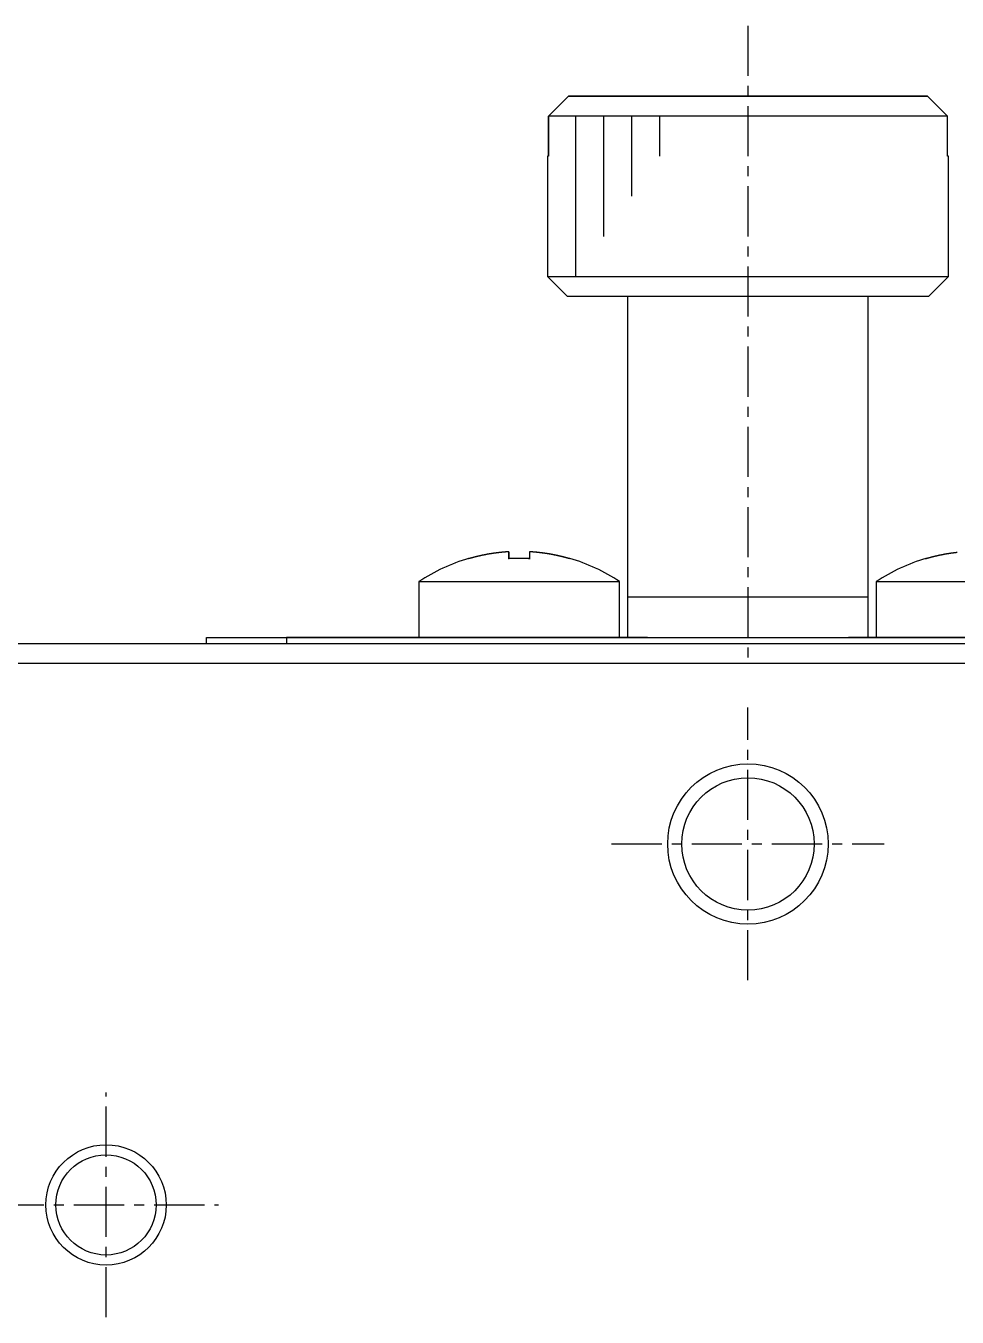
# Model space of a CAD drawing. Extents: x 61 to 317, y 68 to 332.
# Drawn here: x 110.39 to 133.6, y 291.36 to 323.56 of the extents above; entities that cross this region are included whole.
import ezdxf

# ---------------------------------------------------------------- set-up
doc = ezdxf.new("R2010")
doc.units = 0
doc.linetypes.add('CENTER', pattern=[2, 1.25, -0.25, 0.25, -0.25])
doc.layers.get('0').update_dxf_attribs({"linetype": 'CONTINUOUS'})
doc.layers.add('CENTER', color=1, linetype='CENTER')

msp = doc.modelspace()

# ---------------------------------------------------------------- linework, layer by layer
at = {"color": 7, "linetype": 'CONTINUOUS'}
for p, q in [((123.914, 321.813), (123.412, 321.313)), ((123.412, 321.313), (123.915, 321.813)), ((123.914, 321.813), (123.915, 321.813)), ((132.86, 321.813), (123.915, 321.813)), ((123.915, 321.813), (132.86, 321.813)), ((132.86, 321.813), (133.362, 321.313)), ((133.362, 321.313), (123.412, 321.313)), ((123.412, 321.313), (123.412, 320.313)), ((123.412, 320.313), (123.412, 321.313)), ((133.362, 320.313), (133.362, 321.313)), ((123.412, 320.313), (123.387, 320.313)), ((123.412, 320.313), (123.387, 320.313)), ((123.387, 320.313), (123.387, 317.313)), ((123.412, 320.313), (123.412, 320.313)), ((133.387, 320.313), (133.361, 320.313)), ((133.387, 320.313), (133.362, 320.313)), ((133.387, 317.313), (133.387, 320.313)), ((123.387, 317.313), (133.387, 317.313)), ((123.387, 317.313), (123.887, 316.813)), ((132.887, 316.813), (133.387, 317.313)), ((132.887, 316.813), (123.887, 316.813)), ((125.387, 316.813), (125.387, 309.313)), ((131.387, 309.313), (131.387, 316.813)), ((122.425, 310.448), (122.425, 310.276)), ((122.429, 310.448), (122.429, 310.276)), ((122.949, 310.448), (122.949, 310.448)), ((120.187, 309.705), (125.187, 309.705)), ((120.187, 309.705), (120.187, 308.313)), ((125.187, 308.313), (125.187, 309.705)), ((131.587, 309.705), (136.587, 309.705)), ((131.587, 309.705), (131.587, 308.313)), ((131.387, 309.313), (125.387, 309.313)), ((131.387, 309.313), (125.387, 309.313)), ((125.387, 309.313), (125.387, 308.313)), ((131.387, 308.313), (131.387, 309.313)), ((99.387, 308.163), (121.387, 308.163)), ((114.887, 308.313), (116.887, 308.313)), ((114.887, 308.163), (114.887, 308.313)), ((114.887, 308.313), (115.087, 308.313)), ((115.414, 308.313), (116.887, 308.313)), ((116.887, 308.313), (139.887, 308.313)), ((120.187, 308.313), (116.887, 308.313)), ((119.537, 308.313), (117.887, 308.313)), ((119.537, 308.313), (117.887, 308.313)), ((119.537, 308.313), (125.387, 308.313)), ((125.881, 308.313), (119.537, 308.313)), ((121.387, 308.163), (123.987, 308.163)), ((123.987, 308.163), (157.387, 308.163)), ((125.387, 308.313), (125.187, 308.313)), ((137.237, 308.313), (130.892, 308.313)), ((131.387, 308.313), (137.237, 308.313)), ((131.587, 308.313), (131.387, 308.313)), ((157.887, 307.663), (98.887, 307.663))]:
    msp.add_line(p, q, dxfattribs=at)
at = {"color": 3, "linetype": 'CONTINUOUS'}
for p, q in [((124.087, 321.313), (124.087, 317.313)), ((124.787, 321.313), (124.787, 318.313)), ((125.487, 321.313), (125.487, 319.312)), ((126.187, 321.313), (126.187, 320.312))]:
    msp.add_line(p, q, dxfattribs=at)
at = {"color": 9, "linetype": 'CONTINUOUS'}
msp.add_line((116.887, 308.313), (116.887, 308.163), dxfattribs=at)
at = {"color": 7, "linetype": 'CONTINUOUS'}
for points in [[(122.425, 310.448, 0), (122.417, 310.448, 0), (122.409, 310.447, 0), (122.402, 310.447, 0), (122.394, 310.446, 0), (122.386, 310.446, 0), (122.378, 310.445, 0), (122.37, 310.444, 0), (122.362, 310.444, 0), (122.354, 310.443, 0), (122.346, 310.443, 0), (122.338, 310.442, 0), (122.33, 310.441, 0), (122.322, 310.441, 0), (122.315, 310.44, 0), (122.307, 310.44, 0), (122.299, 310.439, 0), (122.291, 310.438, 0), (122.283, 310.437, 0), (122.275, 310.437, 0), (122.267, 310.436, 0), (122.259, 310.435, 0), (122.251, 310.435, 0), (122.243, 310.434, 0), (122.236, 310.433, 0), (122.228, 310.432, 0), (122.22, 310.431, 0), (122.212, 310.431, 0), (122.204, 310.43, 0), (122.196, 310.429, 0), (122.188, 310.428, 0), (122.18, 310.427, 0), (122.172, 310.426, 0), (122.165, 310.425, 0), (122.157, 310.424, 0), (122.149, 310.423, 0), (122.141, 310.422, 0), (122.133, 310.421, 0), (122.125, 310.42, 0), (122.117, 310.419, 0), (122.109, 310.418, 0), (122.102, 310.417, 0), (122.094, 310.416, 0), (122.086, 310.415, 0), (122.078, 310.414, 0), (122.07, 310.413, 0), (122.062, 310.412, 0), (122.054, 310.411, 0), (122.047, 310.41, 0), (122.039, 310.409, 0), (122.031, 310.408, 0), (122.023, 310.406, 0), (122.015, 310.405, 0), (122.007, 310.404, 0), (121.999, 310.403, 0), (121.992, 310.402, 0), (121.984, 310.4, 0), (121.976, 310.399, 0), (121.968, 310.398, 0), (121.96, 310.397, 0), (121.952, 310.395, 0), (121.945, 310.394, 0), (121.937, 310.393, 0), (121.929, 310.391, 0), (121.921, 310.39, 0), (121.913, 310.389, 0), (121.906, 310.387, 0), (121.898, 310.386, 0), (121.89, 310.385, 0), (121.882, 310.383, 0), (121.874, 310.382, 0), (121.866, 310.38, 0), (121.859, 310.379, 0), (121.851, 310.377, 0), (121.843, 310.376, 0), (121.835, 310.374, 0), (121.828, 310.373, 0), (121.82, 310.371, 0), (121.812, 310.37, 0), (121.804, 310.368, 0), (121.796, 310.367, 0), (121.789, 310.365, 0), (121.781, 310.364, 0), (121.773, 310.362, 0), (121.765, 310.36, 0), (121.758, 310.359, 0), (121.75, 310.357, 0), (121.742, 310.355, 0), (121.734, 310.354, 0), (121.727, 310.352, 0), (121.719, 310.35, 0), (121.711, 310.349, 0), (121.703, 310.347, 0), (121.696, 310.345, 0), (121.688, 310.343, 0), (121.68, 310.342, 0), (121.672, 310.34, 0), (121.665, 310.338, 0), (121.657, 310.336, 0), (121.649, 310.334, 0), (121.641, 310.333, 0), (121.634, 310.331, 0), (121.626, 310.329, 0), (121.618, 310.327, 0), (121.611, 310.325, 0), (121.603, 310.323, 0), (121.595, 310.321, 0), (121.588, 310.319, 0), (121.58, 310.317, 0), (121.572, 310.315, 0), (121.564, 310.313, 0), (121.557, 310.311, 0), (121.549, 310.309, 0), (121.541, 310.307, 0), (121.534, 310.305, 0), (121.526, 310.303, 0), (121.518, 310.301, 0), (121.511, 310.299, 0), (121.503, 310.297, 0), (121.495, 310.295, 0), (121.488, 310.293, 0), (121.48, 310.291, 0), (121.473, 310.289, 0), (121.465, 310.287, 0), (121.457, 310.284, 0), (121.45, 310.282, 0), (121.442, 310.28, 0), (121.434, 310.278, 0), (121.427, 310.276, 0)], [(122.425, 310.448, 0), (122.425, 310.448, 0), (122.425, 310.447, 0), (122.425, 310.447, 0), (122.425, 310.446, 0), (122.425, 310.446, 0), (122.425, 310.445, 0), (122.425, 310.444, 0), (122.425, 310.444, 0), (122.425, 310.443, 0), (122.425, 310.443, 0), (122.425, 310.442, 0), (122.425, 310.441, 0), (122.425, 310.441, 0), (122.425, 310.44, 0), (122.425, 310.44, 0), (122.425, 310.439, 0), (122.424, 310.438, 0), (122.424, 310.437, 0), (122.424, 310.437, 0), (122.424, 310.436, 0), (122.424, 310.435, 0), (122.424, 310.435, 0), (122.424, 310.434, 0), (122.424, 310.433, 0), (122.424, 310.432, 0), (122.424, 310.431, 0), (122.424, 310.431, 0), (122.424, 310.43, 0), (122.424, 310.429, 0), (122.424, 310.428, 0), (122.424, 310.427, 0), (122.424, 310.426, 0), (122.424, 310.425, 0), (122.424, 310.424, 0), (122.424, 310.423, 0), (122.423, 310.422, 0), (122.423, 310.421, 0), (122.423, 310.42, 0), (122.423, 310.419, 0), (122.423, 310.418, 0), (122.423, 310.417, 0), (122.423, 310.416, 0), (122.423, 310.415, 0), (122.423, 310.414, 0), (122.423, 310.413, 0), (122.423, 310.412, 0), (122.423, 310.411, 0), (122.423, 310.41, 0), (122.423, 310.409, 0), (122.423, 310.408, 0), (122.423, 310.406, 0), (122.423, 310.405, 0), (122.423, 310.404, 0), (122.423, 310.403, 0), (122.423, 310.402, 0), (122.422, 310.4, 0), (122.422, 310.399, 0), (122.422, 310.398, 0), (122.422, 310.397, 0), (122.422, 310.395, 0), (122.422, 310.394, 0), (122.422, 310.393, 0), (122.422, 310.391, 0), (122.422, 310.39, 0), (122.422, 310.389, 0), (122.422, 310.387, 0), (122.422, 310.386, 0), (122.422, 310.385, 0), (122.422, 310.383, 0), (122.422, 310.382, 0), (122.422, 310.38, 0), (122.422, 310.379, 0), (122.422, 310.377, 0), (122.422, 310.376, 0), (122.422, 310.374, 0), (122.421, 310.373, 0), (122.421, 310.371, 0), (122.421, 310.37, 0), (122.421, 310.368, 0), (122.421, 310.367, 0), (122.421, 310.365, 0), (122.421, 310.364, 0), (122.421, 310.362, 0), (122.421, 310.36, 0), (122.421, 310.359, 0), (122.421, 310.357, 0), (122.421, 310.355, 0), (122.421, 310.354, 0), (122.421, 310.352, 0), (122.421, 310.35, 0), (122.421, 310.349, 0), (122.421, 310.347, 0), (122.421, 310.345, 0), (122.421, 310.343, 0), (122.421, 310.342, 0), (122.42, 310.34, 0), (122.42, 310.338, 0), (122.42, 310.336, 0), (122.42, 310.334, 0), (122.42, 310.333, 0), (122.42, 310.331, 0), (122.42, 310.329, 0), (122.42, 310.327, 0), (122.42, 310.325, 0), (122.42, 310.323, 0), (122.42, 310.321, 0), (122.42, 310.319, 0), (122.42, 310.317, 0), (122.42, 310.315, 0), (122.42, 310.313, 0), (122.42, 310.311, 0), (122.42, 310.309, 0), (122.42, 310.307, 0), (122.42, 310.305, 0), (122.42, 310.303, 0), (122.419, 310.301, 0), (122.419, 310.299, 0), (122.419, 310.297, 0), (122.419, 310.295, 0), (122.419, 310.293, 0), (122.419, 310.291, 0), (122.419, 310.289, 0), (122.419, 310.287, 0), (122.419, 310.284, 0), (122.419, 310.282, 0), (122.419, 310.28, 0), (122.419, 310.278, 0), (122.419, 310.276, 0)], [(122.435, 310.276, 0), (122.435, 310.278, 0), (122.435, 310.28, 0), (122.435, 310.282, 0), (122.435, 310.284, 0), (122.435, 310.287, 0), (122.435, 310.289, 0), (122.435, 310.291, 0), (122.435, 310.293, 0), (122.435, 310.295, 0), (122.435, 310.297, 0), (122.435, 310.299, 0), (122.435, 310.301, 0), (122.434, 310.303, 0), (122.434, 310.305, 0), (122.434, 310.307, 0), (122.434, 310.309, 0), (122.434, 310.311, 0), (122.434, 310.313, 0), (122.434, 310.315, 0), (122.434, 310.317, 0), (122.434, 310.319, 0), (122.434, 310.321, 0), (122.434, 310.323, 0), (122.434, 310.325, 0), (122.434, 310.327, 0), (122.434, 310.329, 0), (122.434, 310.331, 0), (122.434, 310.333, 0), (122.434, 310.334, 0), (122.434, 310.336, 0), (122.434, 310.338, 0), (122.434, 310.34, 0), (122.433, 310.342, 0), (122.433, 310.343, 0), (122.433, 310.345, 0), (122.433, 310.347, 0), (122.433, 310.349, 0), (122.433, 310.35, 0), (122.433, 310.352, 0), (122.433, 310.354, 0), (122.433, 310.355, 0), (122.433, 310.357, 0), (122.433, 310.359, 0), (122.433, 310.36, 0), (122.433, 310.362, 0), (122.433, 310.364, 0), (122.433, 310.365, 0), (122.433, 310.367, 0), (122.433, 310.368, 0), (122.433, 310.37, 0), (122.433, 310.371, 0), (122.433, 310.373, 0), (122.432, 310.374, 0), (122.432, 310.376, 0), (122.432, 310.377, 0), (122.432, 310.379, 0), (122.432, 310.38, 0), (122.432, 310.382, 0), (122.432, 310.383, 0), (122.432, 310.385, 0), (122.432, 310.386, 0), (122.432, 310.387, 0), (122.432, 310.389, 0), (122.432, 310.39, 0), (122.432, 310.391, 0), (122.432, 310.393, 0), (122.432, 310.394, 0), (122.432, 310.395, 0), (122.432, 310.397, 0), (122.432, 310.398, 0), (122.432, 310.399, 0), (122.432, 310.4, 0), (122.431, 310.402, 0), (122.431, 310.403, 0), (122.431, 310.404, 0), (122.431, 310.405, 0), (122.431, 310.406, 0), (122.431, 310.408, 0), (122.431, 310.409, 0), (122.431, 310.41, 0), (122.431, 310.411, 0), (122.431, 310.412, 0), (122.431, 310.413, 0), (122.431, 310.414, 0), (122.431, 310.415, 0), (122.431, 310.416, 0), (122.431, 310.417, 0), (122.431, 310.418, 0), (122.431, 310.419, 0), (122.431, 310.42, 0), (122.431, 310.421, 0), (122.431, 310.422, 0), (122.43, 310.423, 0), (122.43, 310.424, 0), (122.43, 310.425, 0), (122.43, 310.426, 0), (122.43, 310.427, 0), (122.43, 310.428, 0), (122.43, 310.429, 0), (122.43, 310.43, 0), (122.43, 310.431, 0), (122.43, 310.431, 0), (122.43, 310.432, 0), (122.43, 310.433, 0), (122.43, 310.434, 0), (122.43, 310.435, 0), (122.43, 310.435, 0), (122.43, 310.436, 0), (122.43, 310.437, 0), (122.43, 310.437, 0), (122.43, 310.438, 0), (122.429, 310.439, 0), (122.429, 310.44, 0), (122.429, 310.44, 0), (122.429, 310.441, 0), (122.429, 310.441, 0), (122.429, 310.442, 0), (122.429, 310.443, 0), (122.429, 310.443, 0), (122.429, 310.444, 0), (122.429, 310.444, 0), (122.429, 310.445, 0), (122.429, 310.446, 0), (122.429, 310.446, 0), (122.429, 310.447, 0), (122.429, 310.447, 0), (122.429, 310.448, 0), (122.429, 310.448, 0)], [(122.945, 310.448, 0), (122.945, 310.448, 0), (122.945, 310.447, 0), (122.945, 310.447, 0), (122.945, 310.446, 0), (122.945, 310.446, 0), (122.945, 310.445, 0), (122.945, 310.444, 0), (122.945, 310.444, 0), (122.945, 310.443, 0), (122.945, 310.443, 0), (122.945, 310.442, 0), (122.945, 310.441, 0), (122.945, 310.441, 0), (122.945, 310.44, 0), (122.945, 310.44, 0), (122.944, 310.439, 0), (122.944, 310.438, 0), (122.944, 310.437, 0), (122.944, 310.437, 0), (122.944, 310.436, 0), (122.944, 310.435, 0), (122.944, 310.435, 0), (122.944, 310.434, 0), (122.944, 310.433, 0), (122.944, 310.432, 0), (122.944, 310.431, 0), (122.944, 310.431, 0), (122.944, 310.43, 0), (122.944, 310.429, 0), (122.944, 310.428, 0), (122.944, 310.427, 0), (122.944, 310.426, 0), (122.944, 310.425, 0), (122.944, 310.424, 0), (122.944, 310.423, 0), (122.943, 310.422, 0), (122.943, 310.421, 0), (122.943, 310.42, 0), (122.943, 310.419, 0), (122.943, 310.418, 0), (122.943, 310.417, 0), (122.943, 310.416, 0), (122.943, 310.415, 0), (122.943, 310.414, 0), (122.943, 310.413, 0), (122.943, 310.412, 0), (122.943, 310.411, 0), (122.943, 310.41, 0), (122.943, 310.409, 0), (122.943, 310.408, 0), (122.943, 310.406, 0), (122.943, 310.405, 0), (122.943, 310.404, 0), (122.943, 310.403, 0), (122.943, 310.402, 0), (122.942, 310.4, 0), (122.942, 310.399, 0), (122.942, 310.398, 0), (122.942, 310.397, 0), (122.942, 310.395, 0), (122.942, 310.394, 0), (122.942, 310.393, 0), (122.942, 310.391, 0), (122.942, 310.39, 0), (122.942, 310.389, 0), (122.942, 310.387, 0), (122.942, 310.386, 0), (122.942, 310.385, 0), (122.942, 310.383, 0), (122.942, 310.382, 0), (122.942, 310.38, 0), (122.942, 310.379, 0), (122.942, 310.377, 0), (122.942, 310.376, 0), (122.942, 310.374, 0), (122.941, 310.373, 0), (122.941, 310.371, 0), (122.941, 310.37, 0), (122.941, 310.368, 0), (122.941, 310.367, 0), (122.941, 310.365, 0), (122.941, 310.364, 0), (122.941, 310.362, 0), (122.941, 310.36, 0), (122.941, 310.359, 0), (122.941, 310.357, 0), (122.941, 310.355, 0), (122.941, 310.354, 0), (122.941, 310.352, 0), (122.941, 310.35, 0), (122.941, 310.349, 0), (122.941, 310.347, 0), (122.941, 310.345, 0), (122.941, 310.343, 0), (122.941, 310.342, 0), (122.94, 310.34, 0), (122.94, 310.338, 0), (122.94, 310.336, 0), (122.94, 310.334, 0), (122.94, 310.333, 0), (122.94, 310.331, 0), (122.94, 310.329, 0), (122.94, 310.327, 0), (122.94, 310.325, 0), (122.94, 310.323, 0), (122.94, 310.321, 0), (122.94, 310.319, 0), (122.94, 310.317, 0), (122.94, 310.315, 0), (122.94, 310.313, 0), (122.94, 310.311, 0), (122.94, 310.309, 0), (122.94, 310.307, 0), (122.94, 310.305, 0), (122.94, 310.303, 0), (122.939, 310.301, 0), (122.939, 310.299, 0), (122.939, 310.297, 0), (122.939, 310.295, 0), (122.939, 310.293, 0), (122.939, 310.291, 0), (122.939, 310.289, 0), (122.939, 310.287, 0), (122.939, 310.284, 0), (122.939, 310.282, 0), (122.939, 310.28, 0), (122.939, 310.278, 0), (122.939, 310.276, 0)], [(123.944, 310.276, 0), (123.936, 310.278, 0), (123.929, 310.28, 0), (123.921, 310.282, 0), (123.913, 310.284, 0), (123.906, 310.287, 0), (123.898, 310.289, 0), (123.89, 310.291, 0), (123.883, 310.293, 0), (123.875, 310.295, 0), (123.868, 310.297, 0), (123.86, 310.299, 0), (123.852, 310.301, 0), (123.845, 310.303, 0), (123.837, 310.305, 0), (123.829, 310.307, 0), (123.822, 310.309, 0), (123.814, 310.311, 0), (123.806, 310.313, 0), (123.799, 310.315, 0), (123.791, 310.317, 0), (123.783, 310.319, 0), (123.775, 310.321, 0), (123.768, 310.323, 0), (123.76, 310.325, 0), (123.752, 310.327, 0), (123.745, 310.329, 0), (123.737, 310.331, 0), (123.729, 310.333, 0), (123.721, 310.334, 0), (123.714, 310.336, 0), (123.706, 310.338, 0), (123.698, 310.34, 0), (123.691, 310.342, 0), (123.683, 310.343, 0), (123.675, 310.345, 0), (123.667, 310.347, 0), (123.66, 310.349, 0), (123.652, 310.35, 0), (123.644, 310.352, 0), (123.636, 310.354, 0), (123.629, 310.355, 0), (123.621, 310.357, 0), (123.613, 310.359, 0), (123.605, 310.36, 0), (123.598, 310.362, 0), (123.59, 310.364, 0), (123.582, 310.365, 0), (123.574, 310.367, 0), (123.566, 310.368, 0), (123.559, 310.37, 0), (123.551, 310.371, 0), (123.543, 310.373, 0), (123.535, 310.374, 0), (123.528, 310.376, 0), (123.52, 310.377, 0), (123.512, 310.379, 0), (123.504, 310.38, 0), (123.496, 310.382, 0), (123.489, 310.383, 0), (123.481, 310.385, 0), (123.473, 310.386, 0), (123.465, 310.387, 0), (123.457, 310.389, 0), (123.449, 310.39, 0), (123.442, 310.391, 0), (123.434, 310.393, 0), (123.426, 310.394, 0), (123.418, 310.395, 0), (123.41, 310.397, 0), (123.403, 310.398, 0), (123.395, 310.399, 0), (123.387, 310.4, 0), (123.379, 310.402, 0), (123.371, 310.403, 0), (123.363, 310.404, 0), (123.355, 310.405, 0), (123.348, 310.406, 0), (123.34, 310.408, 0), (123.332, 310.409, 0), (123.324, 310.41, 0), (123.316, 310.411, 0), (123.308, 310.412, 0), (123.301, 310.413, 0), (123.293, 310.414, 0), (123.285, 310.415, 0), (123.277, 310.416, 0), (123.269, 310.417, 0), (123.261, 310.418, 0), (123.253, 310.419, 0), (123.245, 310.42, 0), (123.238, 310.421, 0), (123.23, 310.422, 0), (123.222, 310.423, 0), (123.214, 310.424, 0), (123.206, 310.425, 0), (123.198, 310.426, 0), (123.19, 310.427, 0), (123.182, 310.428, 0), (123.175, 310.429, 0), (123.167, 310.43, 0), (123.159, 310.431, 0), (123.151, 310.431, 0), (123.143, 310.432, 0), (123.135, 310.433, 0), (123.127, 310.434, 0), (123.119, 310.435, 0), (123.111, 310.435, 0), (123.104, 310.436, 0), (123.096, 310.437, 0), (123.088, 310.437, 0), (123.08, 310.438, 0), (123.072, 310.439, 0), (123.064, 310.44, 0), (123.056, 310.44, 0), (123.048, 310.441, 0), (123.04, 310.441, 0), (123.032, 310.442, 0), (123.024, 310.443, 0), (123.017, 310.443, 0), (123.009, 310.444, 0), (123.001, 310.444, 0), (122.993, 310.445, 0), (122.985, 310.446, 0), (122.977, 310.446, 0), (122.969, 310.447, 0), (122.961, 310.447, 0), (122.953, 310.448, 0), (122.945, 310.448, 0)], [(123.947, 310.276, 0), (123.94, 310.278, 0), (123.932, 310.28, 0), (123.924, 310.282, 0), (123.917, 310.284, 0), (123.909, 310.287, 0), (123.901, 310.289, 0), (123.894, 310.291, 0), (123.886, 310.293, 0), (123.879, 310.295, 0), (123.871, 310.297, 0), (123.863, 310.299, 0), (123.856, 310.301, 0), (123.848, 310.303, 0), (123.84, 310.305, 0), (123.833, 310.307, 0), (123.825, 310.309, 0), (123.817, 310.311, 0), (123.81, 310.313, 0), (123.802, 310.315, 0), (123.794, 310.317, 0), (123.786, 310.319, 0), (123.779, 310.321, 0), (123.771, 310.323, 0), (123.763, 310.325, 0), (123.756, 310.327, 0), (123.748, 310.329, 0), (123.74, 310.331, 0), (123.733, 310.333, 0), (123.725, 310.334, 0), (123.717, 310.336, 0), (123.709, 310.338, 0), (123.702, 310.34, 0), (123.694, 310.342, 0), (123.686, 310.343, 0), (123.678, 310.345, 0), (123.671, 310.347, 0), (123.663, 310.349, 0), (123.655, 310.35, 0), (123.647, 310.352, 0), (123.64, 310.354, 0), (123.632, 310.355, 0), (123.624, 310.357, 0), (123.616, 310.359, 0), (123.609, 310.36, 0), (123.601, 310.362, 0), (123.593, 310.364, 0), (123.585, 310.365, 0), (123.578, 310.367, 0), (123.57, 310.368, 0), (123.562, 310.37, 0), (123.554, 310.371, 0), (123.546, 310.373, 0), (123.539, 310.374, 0), (123.531, 310.376, 0), (123.523, 310.377, 0), (123.515, 310.379, 0), (123.507, 310.38, 0), (123.5, 310.382, 0), (123.492, 310.383, 0), (123.484, 310.385, 0), (123.476, 310.386, 0), (123.468, 310.387, 0), (123.461, 310.389, 0), (123.453, 310.39, 0), (123.445, 310.391, 0), (123.437, 310.393, 0), (123.429, 310.394, 0), (123.422, 310.395, 0), (123.414, 310.397, 0), (123.406, 310.398, 0), (123.398, 310.399, 0), (123.39, 310.4, 0), (123.382, 310.402, 0), (123.375, 310.403, 0), (123.367, 310.404, 0), (123.359, 310.405, 0), (123.351, 310.406, 0), (123.343, 310.408, 0), (123.335, 310.409, 0), (123.327, 310.41, 0), (123.32, 310.411, 0), (123.312, 310.412, 0), (123.304, 310.413, 0), (123.296, 310.414, 0), (123.288, 310.415, 0), (123.28, 310.416, 0), (123.272, 310.417, 0), (123.265, 310.418, 0), (123.257, 310.419, 0), (123.249, 310.42, 0), (123.241, 310.421, 0), (123.233, 310.422, 0), (123.225, 310.423, 0), (123.217, 310.424, 0), (123.209, 310.425, 0), (123.202, 310.426, 0), (123.194, 310.427, 0), (123.186, 310.428, 0), (123.178, 310.429, 0), (123.17, 310.43, 0), (123.162, 310.431, 0), (123.154, 310.431, 0), (123.146, 310.432, 0), (123.138, 310.433, 0), (123.131, 310.434, 0), (123.123, 310.435, 0), (123.115, 310.435, 0), (123.107, 310.436, 0), (123.099, 310.437, 0), (123.091, 310.437, 0), (123.083, 310.438, 0), (123.075, 310.439, 0), (123.067, 310.44, 0), (123.059, 310.44, 0), (123.052, 310.441, 0), (123.044, 310.441, 0), (123.036, 310.442, 0), (123.028, 310.443, 0), (123.02, 310.443, 0), (123.012, 310.444, 0), (123.004, 310.444, 0), (122.996, 310.445, 0), (122.988, 310.446, 0), (122.98, 310.446, 0), (122.972, 310.447, 0), (122.965, 310.447, 0), (122.957, 310.448, 0), (122.949, 310.448, 0)], [(133.604, 310.43, 0), (133.596, 310.429, 0), (133.588, 310.428, 0), (133.58, 310.427, 0), (133.572, 310.426, 0), (133.565, 310.425, 0), (133.557, 310.424, 0), (133.549, 310.423, 0), (133.541, 310.422, 0), (133.533, 310.421, 0), (133.525, 310.42, 0), (133.517, 310.419, 0), (133.509, 310.418, 0), (133.502, 310.417, 0), (133.494, 310.416, 0), (133.486, 310.415, 0), (133.478, 310.414, 0), (133.47, 310.413, 0), (133.462, 310.412, 0), (133.454, 310.411, 0), (133.447, 310.41, 0), (133.439, 310.409, 0), (133.431, 310.408, 0), (133.423, 310.406, 0), (133.415, 310.405, 0), (133.407, 310.404, 0), (133.399, 310.403, 0), (133.392, 310.402, 0), (133.384, 310.4, 0), (133.376, 310.399, 0), (133.368, 310.398, 0), (133.36, 310.397, 0), (133.352, 310.395, 0), (133.345, 310.394, 0), (133.337, 310.393, 0), (133.329, 310.391, 0), (133.321, 310.39, 0), (133.313, 310.389, 0), (133.306, 310.387, 0), (133.298, 310.386, 0), (133.29, 310.385, 0), (133.282, 310.383, 0), (133.274, 310.382, 0), (133.266, 310.38, 0), (133.259, 310.379, 0), (133.251, 310.377, 0), (133.243, 310.376, 0), (133.235, 310.374, 0), (133.228, 310.373, 0), (133.22, 310.371, 0), (133.212, 310.37, 0), (133.204, 310.368, 0), (133.196, 310.367, 0), (133.189, 310.365, 0), (133.181, 310.364, 0), (133.173, 310.362, 0), (133.165, 310.36, 0), (133.158, 310.359, 0), (133.15, 310.357, 0), (133.142, 310.355, 0), (133.134, 310.354, 0), (133.127, 310.352, 0), (133.119, 310.35, 0), (133.111, 310.349, 0), (133.103, 310.347, 0), (133.096, 310.345, 0), (133.088, 310.343, 0), (133.08, 310.342, 0), (133.072, 310.34, 0), (133.065, 310.338, 0), (133.057, 310.336, 0), (133.049, 310.334, 0), (133.041, 310.333, 0), (133.034, 310.331, 0), (133.026, 310.329, 0), (133.018, 310.327, 0), (133.011, 310.325, 0), (133.003, 310.323, 0), (132.995, 310.321, 0), (132.988, 310.319, 0), (132.98, 310.317, 0), (132.972, 310.315, 0), (132.964, 310.313, 0), (132.957, 310.311, 0), (132.949, 310.309, 0), (132.941, 310.307, 0), (132.934, 310.305, 0), (132.926, 310.303, 0), (132.918, 310.301, 0), (132.911, 310.299, 0), (132.903, 310.297, 0), (132.895, 310.295, 0), (132.888, 310.293, 0), (132.88, 310.291, 0), (132.873, 310.289, 0), (132.865, 310.287, 0), (132.857, 310.284, 0), (132.85, 310.282, 0), (132.842, 310.28, 0), (132.834, 310.278, 0), (132.827, 310.276, 0)], [(121.425, 310.282, 0), (121.425, 310.282, 0), (121.425, 310.282, 0), (121.425, 310.282, 0), (121.425, 310.282, 0), (121.425, 310.282, 0), (121.425, 310.282, 0), (121.425, 310.282, 0), (121.425, 310.282, 0), (121.425, 310.282, 0), (121.425, 310.282, 0), (121.425, 310.282, 0), (121.425, 310.282, 0), (121.425, 310.282, 0), (121.425, 310.282, 0), (121.425, 310.282, 0), (121.425, 310.282, 0), (121.425, 310.282, 0), (121.425, 310.282, 0), (121.425, 310.282, 0), (121.425, 310.282, 0), (121.425, 310.282, 0), (121.425, 310.282, 0), (121.425, 310.282, 0), (121.425, 310.282, 0), (121.425, 310.282, 0), (121.425, 310.282, 0), (121.425, 310.282, 0), (121.425, 310.282, 0), (121.425, 310.282, 0), (121.425, 310.282, 0), (121.425, 310.282, 0), (121.425, 310.282, 0), (121.425, 310.282, 0), (121.425, 310.282, 0), (121.425, 310.282, 0), (121.425, 310.282, 0), (121.425, 310.282, 0), (121.425, 310.282, 0), (121.425, 310.282, 0), (121.425, 310.282, 0), (121.425, 310.282, 0), (121.425, 310.282, 0), (121.425, 310.282, 0), (121.425, 310.282, 0), (121.425, 310.282, 0), (121.425, 310.282, 0), (121.425, 310.281, 0), (121.425, 310.281, 0), (121.425, 310.281, 0), (121.425, 310.281, 0), (121.425, 310.281, 0), (121.425, 310.281, 0), (121.425, 310.281, 0), (121.425, 310.281, 0), (121.425, 310.281, 0), (121.425, 310.281, 0), (121.425, 310.281, 0), (121.425, 310.281, 0), (121.425, 310.281, 0), (121.425, 310.281, 0), (121.425, 310.281, 0), (121.425, 310.281, 0), (121.425, 310.281, 0), (121.425, 310.281, 0), (121.425, 310.281, 0), (121.425, 310.281, 0), (121.425, 310.281, 0), (121.425, 310.28, 0), (121.425, 310.28, 0), (121.425, 310.28, 0), (121.425, 310.28, 0), (121.425, 310.28, 0), (121.425, 310.28, 0), (121.425, 310.28, 0), (121.425, 310.28, 0), (121.425, 310.28, 0), (121.425, 310.28, 0), (121.425, 310.28, 0), (121.425, 310.28, 0), (121.425, 310.28, 0), (121.425, 310.28, 0), (121.425, 310.28, 0), (121.425, 310.28, 0), (121.425, 310.279, 0), (121.425, 310.279, 0), (121.426, 310.279, 0), (121.426, 310.279, 0), (121.426, 310.279, 0), (121.426, 310.279, 0), (121.426, 310.279, 0), (121.426, 310.279, 0), (121.426, 310.279, 0), (121.426, 310.279, 0), (121.426, 310.279, 0), (121.426, 310.279, 0), (121.426, 310.279, 0), (121.426, 310.278, 0), (121.426, 310.278, 0), (121.426, 310.278, 0), (121.426, 310.278, 0), (121.426, 310.278, 0), (121.426, 310.278, 0), (121.426, 310.278, 0), (121.426, 310.278, 0), (121.426, 310.278, 0), (121.426, 310.278, 0), (121.426, 310.278, 0), (121.426, 310.278, 0), (121.426, 310.277, 0), (121.426, 310.277, 0), (121.426, 310.277, 0), (121.426, 310.277, 0), (121.426, 310.277, 0), (121.426, 310.277, 0), (121.426, 310.277, 0), (121.426, 310.277, 0), (121.426, 310.277, 0), (121.426, 310.277, 0), (121.426, 310.277, 0), (121.426, 310.276, 0), (121.427, 310.276, 0), (121.427, 310.276, 0), (121.427, 310.276, 0), (121.427, 310.276, 0), (121.427, 310.276, 0), (121.427, 310.276, 0), (121.427, 310.276, 0), (121.427, 310.276, 0)], [(121.43, 310.276, 0), (121.43, 310.276, 0), (121.43, 310.276, 0), (121.43, 310.276, 0), (121.43, 310.276, 0), (121.43, 310.276, 0), (121.43, 310.276, 0), (121.43, 310.276, 0), (121.43, 310.276, 0), (121.43, 310.277, 0), (121.429, 310.277, 0), (121.429, 310.277, 0), (121.429, 310.277, 0), (121.429, 310.277, 0), (121.429, 310.277, 0), (121.429, 310.277, 0), (121.429, 310.277, 0), (121.429, 310.277, 0), (121.429, 310.277, 0), (121.429, 310.278, 0), (121.429, 310.278, 0), (121.429, 310.278, 0), (121.429, 310.278, 0), (121.429, 310.278, 0), (121.429, 310.278, 0), (121.429, 310.278, 0), (121.429, 310.278, 0), (121.428, 310.278, 0), (121.428, 310.278, 0), (121.428, 310.278, 0), (121.428, 310.279, 0), (121.428, 310.279, 0), (121.428, 310.279, 0), (121.428, 310.279, 0), (121.428, 310.279, 0), (121.428, 310.279, 0), (121.428, 310.279, 0), (121.428, 310.279, 0), (121.428, 310.279, 0), (121.428, 310.279, 0), (121.428, 310.279, 0), (121.428, 310.279, 0), (121.428, 310.279, 0), (121.428, 310.28, 0), (121.428, 310.28, 0), (121.428, 310.28, 0), (121.427, 310.28, 0), (121.427, 310.28, 0), (121.427, 310.28, 0), (121.427, 310.28, 0), (121.427, 310.28, 0), (121.427, 310.28, 0), (121.427, 310.28, 0), (121.427, 310.28, 0), (121.427, 310.28, 0), (121.427, 310.28, 0), (121.427, 310.28, 0), (121.427, 310.28, 0), (121.427, 310.281, 0), (121.427, 310.281, 0), (121.427, 310.281, 0), (121.427, 310.281, 0), (121.427, 310.281, 0), (121.427, 310.281, 0), (121.427, 310.281, 0), (121.427, 310.281, 0), (121.427, 310.281, 0), (121.427, 310.281, 0), (121.427, 310.281, 0), (121.426, 310.281, 0), (121.426, 310.281, 0), (121.426, 310.281, 0), (121.426, 310.281, 0), (121.426, 310.281, 0), (121.426, 310.281, 0), (121.426, 310.281, 0), (121.426, 310.281, 0), (121.426, 310.281, 0), (121.426, 310.282, 0), (121.426, 310.282, 0), (121.426, 310.282, 0), (121.426, 310.282, 0), (121.426, 310.282, 0), (121.426, 310.282, 0), (121.426, 310.282, 0), (121.426, 310.282, 0), (121.426, 310.282, 0), (121.426, 310.282, 0), (121.426, 310.282, 0), (121.426, 310.282, 0), (121.426, 310.282, 0), (121.426, 310.282, 0), (121.426, 310.282, 0), (121.426, 310.282, 0), (121.426, 310.282, 0), (121.426, 310.282, 0), (121.426, 310.282, 0), (121.426, 310.282, 0), (121.426, 310.282, 0), (121.426, 310.282, 0), (121.426, 310.282, 0), (121.426, 310.282, 0), (121.425, 310.282, 0), (121.425, 310.282, 0), (121.425, 310.282, 0), (121.425, 310.282, 0), (121.425, 310.282, 0), (121.425, 310.282, 0), (121.425, 310.282, 0), (121.425, 310.282, 0), (121.425, 310.282, 0), (121.425, 310.282, 0), (121.425, 310.282, 0), (121.425, 310.282, 0), (121.425, 310.282, 0), (121.425, 310.282, 0), (121.425, 310.282, 0), (121.425, 310.282, 0), (121.425, 310.282, 0), (121.425, 310.282, 0), (121.425, 310.282, 0), (121.425, 310.282, 0), (121.425, 310.282, 0), (121.425, 310.282, 0), (121.425, 310.282, 0), (121.425, 310.282, 0), (121.425, 310.282, 0), (121.425, 310.282, 0), (121.425, 310.282, 0)], [(122.939, 310.276, 0), (122.935, 310.276, 0), (122.931, 310.276, 0), (122.927, 310.276, 0), (122.923, 310.276, 0), (122.919, 310.277, 0), (122.915, 310.277, 0), (122.91, 310.277, 0), (122.906, 310.277, 0), (122.902, 310.277, 0), (122.898, 310.278, 0), (122.894, 310.278, 0), (122.89, 310.278, 0), (122.886, 310.278, 0), (122.882, 310.278, 0), (122.878, 310.278, 0), (122.874, 310.279, 0), (122.87, 310.279, 0), (122.866, 310.279, 0), (122.862, 310.279, 0), (122.858, 310.279, 0), (122.854, 310.279, 0), (122.85, 310.28, 0), (122.845, 310.28, 0), (122.841, 310.28, 0), (122.837, 310.28, 0), (122.833, 310.28, 0), (122.829, 310.28, 0), (122.825, 310.28, 0), (122.821, 310.28, 0), (122.817, 310.281, 0), (122.813, 310.281, 0), (122.809, 310.281, 0), (122.805, 310.281, 0), (122.801, 310.281, 0), (122.797, 310.281, 0), (122.793, 310.281, 0), (122.789, 310.281, 0), (122.785, 310.281, 0), (122.78, 310.281, 0), (122.776, 310.282, 0), (122.772, 310.282, 0), (122.768, 310.282, 0), (122.764, 310.282, 0), (122.76, 310.282, 0), (122.756, 310.282, 0), (122.752, 310.282, 0), (122.748, 310.282, 0), (122.744, 310.282, 0), (122.74, 310.282, 0), (122.736, 310.282, 0), (122.732, 310.282, 0), (122.728, 310.282, 0), (122.724, 310.282, 0), (122.72, 310.282, 0), (122.715, 310.282, 0), (122.711, 310.282, 0), (122.707, 310.282, 0), (122.703, 310.282, 0), (122.699, 310.282, 0), (122.695, 310.282, 0), (122.691, 310.282, 0), (122.687, 310.282, 0), (122.683, 310.282, 0), (122.679, 310.282, 0), (122.675, 310.282, 0), (122.671, 310.282, 0), (122.667, 310.282, 0), (122.663, 310.282, 0), (122.659, 310.282, 0), (122.654, 310.282, 0), (122.65, 310.282, 0), (122.646, 310.282, 0), (122.642, 310.282, 0), (122.638, 310.282, 0), (122.634, 310.282, 0), (122.63, 310.282, 0), (122.626, 310.282, 0), (122.622, 310.282, 0), (122.618, 310.282, 0), (122.614, 310.282, 0), (122.61, 310.282, 0), (122.606, 310.282, 0), (122.602, 310.282, 0), (122.598, 310.282, 0), (122.594, 310.282, 0), (122.589, 310.282, 0), (122.585, 310.282, 0), (122.581, 310.282, 0), (122.577, 310.281, 0), (122.573, 310.281, 0), (122.569, 310.281, 0), (122.565, 310.281, 0), (122.561, 310.281, 0), (122.557, 310.281, 0), (122.553, 310.281, 0), (122.549, 310.281, 0), (122.545, 310.281, 0), (122.541, 310.281, 0), (122.537, 310.28, 0), (122.533, 310.28, 0), (122.529, 310.28, 0), (122.524, 310.28, 0), (122.52, 310.28, 0), (122.516, 310.28, 0), (122.512, 310.28, 0), (122.508, 310.28, 0), (122.504, 310.279, 0), (122.5, 310.279, 0), (122.496, 310.279, 0), (122.492, 310.279, 0), (122.488, 310.279, 0), (122.484, 310.279, 0), (122.48, 310.278, 0), (122.476, 310.278, 0), (122.472, 310.278, 0), (122.468, 310.278, 0), (122.464, 310.278, 0), (122.459, 310.278, 0), (122.455, 310.277, 0), (122.451, 310.277, 0), (122.447, 310.277, 0), (122.443, 310.277, 0), (122.439, 310.277, 0), (122.435, 310.276, 0), (122.431, 310.276, 0), (122.427, 310.276, 0), (122.423, 310.276, 0), (122.419, 310.276, 0)], [(122.955, 310.276, 0), (122.953, 310.276, 0), (122.951, 310.276, 0), (122.949, 310.276, 0), (122.947, 310.276, 0), (122.945, 310.276, 0), (122.943, 310.276, 0), (122.94, 310.276, 0), (122.938, 310.276, 0), (122.936, 310.277, 0), (122.934, 310.277, 0), (122.932, 310.277, 0), (122.93, 310.277, 0), (122.928, 310.277, 0), (122.926, 310.277, 0), (122.924, 310.277, 0), (122.922, 310.277, 0), (122.92, 310.277, 0), (122.917, 310.277, 0), (122.915, 310.278, 0), (122.913, 310.278, 0), (122.911, 310.278, 0), (122.909, 310.278, 0), (122.907, 310.278, 0), (122.905, 310.278, 0), (122.903, 310.278, 0), (122.901, 310.278, 0), (122.899, 310.278, 0), (122.896, 310.278, 0), (122.894, 310.278, 0), (122.892, 310.279, 0), (122.89, 310.279, 0), (122.888, 310.279, 0), (122.886, 310.279, 0), (122.884, 310.279, 0), (122.882, 310.279, 0), (122.88, 310.279, 0), (122.878, 310.279, 0), (122.876, 310.279, 0), (122.873, 310.279, 0), (122.871, 310.279, 0), (122.869, 310.279, 0), (122.867, 310.279, 0), (122.865, 310.28, 0), (122.863, 310.28, 0), (122.861, 310.28, 0), (122.859, 310.28, 0), (122.857, 310.28, 0), (122.855, 310.28, 0), (122.853, 310.28, 0), (122.85, 310.28, 0), (122.848, 310.28, 0), (122.846, 310.28, 0), (122.844, 310.28, 0), (122.842, 310.28, 0), (122.84, 310.28, 0), (122.838, 310.28, 0), (122.836, 310.28, 0), (122.834, 310.281, 0), (122.832, 310.281, 0), (122.829, 310.281, 0), (122.827, 310.281, 0), (122.825, 310.281, 0), (122.823, 310.281, 0), (122.821, 310.281, 0), (122.819, 310.281, 0), (122.817, 310.281, 0), (122.815, 310.281, 0), (122.813, 310.281, 0), (122.811, 310.281, 0), (122.809, 310.281, 0), (122.806, 310.281, 0), (122.804, 310.281, 0), (122.802, 310.281, 0), (122.8, 310.281, 0), (122.798, 310.281, 0), (122.796, 310.281, 0), (122.794, 310.281, 0), (122.792, 310.282, 0), (122.79, 310.282, 0), (122.788, 310.282, 0), (122.785, 310.282, 0), (122.783, 310.282, 0), (122.781, 310.282, 0), (122.779, 310.282, 0), (122.777, 310.282, 0), (122.775, 310.282, 0), (122.773, 310.282, 0), (122.771, 310.282, 0), (122.769, 310.282, 0), (122.767, 310.282, 0), (122.765, 310.282, 0), (122.762, 310.282, 0), (122.76, 310.282, 0), (122.758, 310.282, 0), (122.756, 310.282, 0), (122.754, 310.282, 0), (122.752, 310.282, 0), (122.75, 310.282, 0), (122.748, 310.282, 0), (122.746, 310.282, 0), (122.744, 310.282, 0), (122.741, 310.282, 0), (122.739, 310.282, 0), (122.737, 310.282, 0), (122.735, 310.282, 0), (122.733, 310.282, 0), (122.731, 310.282, 0), (122.729, 310.282, 0), (122.727, 310.282, 0), (122.725, 310.282, 0), (122.723, 310.282, 0), (122.721, 310.282, 0), (122.718, 310.282, 0), (122.716, 310.282, 0), (122.714, 310.282, 0), (122.712, 310.282, 0), (122.71, 310.282, 0), (122.708, 310.282, 0), (122.706, 310.282, 0), (122.704, 310.282, 0), (122.702, 310.282, 0), (122.7, 310.282, 0), (122.697, 310.282, 0), (122.695, 310.282, 0), (122.693, 310.282, 0), (122.691, 310.282, 0), (122.689, 310.282, 0), (122.687, 310.282, 0)], [(123.949, 310.282, 0), (123.949, 310.282, 0), (123.949, 310.282, 0), (123.949, 310.282, 0), (123.949, 310.282, 0), (123.949, 310.282, 0), (123.949, 310.282, 0), (123.949, 310.282, 0), (123.949, 310.282, 0), (123.949, 310.282, 0), (123.949, 310.282, 0), (123.949, 310.282, 0), (123.949, 310.282, 0), (123.949, 310.282, 0), (123.949, 310.282, 0), (123.949, 310.282, 0), (123.949, 310.282, 0), (123.949, 310.282, 0), (123.949, 310.282, 0), (123.949, 310.282, 0), (123.949, 310.282, 0), (123.949, 310.282, 0), (123.949, 310.282, 0), (123.949, 310.282, 0), (123.949, 310.282, 0), (123.949, 310.282, 0), (123.948, 310.282, 0), (123.948, 310.282, 0), (123.948, 310.282, 0), (123.948, 310.282, 0), (123.948, 310.282, 0), (123.948, 310.282, 0), (123.948, 310.282, 0), (123.948, 310.282, 0), (123.948, 310.282, 0), (123.948, 310.282, 0), (123.948, 310.282, 0), (123.948, 310.282, 0), (123.948, 310.282, 0), (123.948, 310.282, 0), (123.948, 310.282, 0), (123.948, 310.282, 0), (123.948, 310.282, 0), (123.948, 310.282, 0), (123.948, 310.282, 0), (123.948, 310.282, 0), (123.948, 310.282, 0), (123.948, 310.282, 0), (123.948, 310.282, 0), (123.948, 310.282, 0), (123.948, 310.282, 0), (123.948, 310.281, 0), (123.948, 310.281, 0), (123.948, 310.281, 0), (123.948, 310.281, 0), (123.948, 310.281, 0), (123.948, 310.281, 0), (123.948, 310.281, 0), (123.948, 310.281, 0), (123.947, 310.281, 0), (123.947, 310.281, 0), (123.947, 310.281, 0), (123.947, 310.281, 0), (123.947, 310.281, 0), (123.947, 310.281, 0), (123.947, 310.281, 0), (123.947, 310.281, 0), (123.947, 310.281, 0), (123.947, 310.281, 0), (123.947, 310.281, 0), (123.947, 310.281, 0), (123.947, 310.28, 0), (123.947, 310.28, 0), (123.947, 310.28, 0), (123.947, 310.28, 0), (123.947, 310.28, 0), (123.947, 310.28, 0), (123.947, 310.28, 0), (123.947, 310.28, 0), (123.947, 310.28, 0), (123.947, 310.28, 0), (123.947, 310.28, 0), (123.947, 310.28, 0), (123.946, 310.28, 0), (123.946, 310.28, 0), (123.946, 310.28, 0), (123.946, 310.279, 0), (123.946, 310.279, 0), (123.946, 310.279, 0), (123.946, 310.279, 0), (123.946, 310.279, 0), (123.946, 310.279, 0), (123.946, 310.279, 0), (123.946, 310.279, 0), (123.946, 310.279, 0), (123.946, 310.279, 0), (123.946, 310.279, 0), (123.946, 310.279, 0), (123.946, 310.279, 0), (123.946, 310.278, 0), (123.946, 310.278, 0), (123.946, 310.278, 0), (123.945, 310.278, 0), (123.945, 310.278, 0), (123.945, 310.278, 0), (123.945, 310.278, 0), (123.945, 310.278, 0), (123.945, 310.278, 0), (123.945, 310.278, 0), (123.945, 310.278, 0), (123.945, 310.277, 0), (123.945, 310.277, 0), (123.945, 310.277, 0), (123.945, 310.277, 0), (123.945, 310.277, 0), (123.945, 310.277, 0), (123.945, 310.277, 0), (123.945, 310.277, 0), (123.945, 310.277, 0), (123.944, 310.277, 0), (123.944, 310.276, 0), (123.944, 310.276, 0), (123.944, 310.276, 0), (123.944, 310.276, 0), (123.944, 310.276, 0), (123.944, 310.276, 0), (123.944, 310.276, 0), (123.944, 310.276, 0), (123.944, 310.276, 0)], [(132.825, 310.282, 0), (132.825, 310.282, 0), (132.825, 310.282, 0), (132.825, 310.282, 0), (132.825, 310.282, 0), (132.825, 310.282, 0), (132.825, 310.282, 0), (132.825, 310.282, 0), (132.825, 310.282, 0), (132.825, 310.282, 0), (132.825, 310.282, 0), (132.825, 310.282, 0), (132.825, 310.282, 0), (132.825, 310.282, 0), (132.825, 310.282, 0), (132.825, 310.282, 0), (132.825, 310.282, 0), (132.825, 310.282, 0), (132.825, 310.282, 0), (132.825, 310.282, 0), (132.825, 310.282, 0), (132.825, 310.282, 0), (132.825, 310.282, 0), (132.825, 310.282, 0), (132.825, 310.282, 0), (132.825, 310.282, 0), (132.825, 310.282, 0), (132.825, 310.282, 0), (132.825, 310.282, 0), (132.825, 310.282, 0), (132.825, 310.282, 0), (132.825, 310.282, 0), (132.825, 310.282, 0), (132.825, 310.282, 0), (132.825, 310.282, 0), (132.825, 310.282, 0), (132.825, 310.282, 0), (132.825, 310.282, 0), (132.825, 310.282, 0), (132.825, 310.282, 0), (132.825, 310.282, 0), (132.825, 310.282, 0), (132.825, 310.282, 0), (132.825, 310.282, 0), (132.825, 310.282, 0), (132.825, 310.282, 0), (132.825, 310.282, 0), (132.825, 310.281, 0), (132.825, 310.281, 0), (132.825, 310.281, 0), (132.825, 310.281, 0), (132.825, 310.281, 0), (132.825, 310.281, 0), (132.825, 310.281, 0), (132.825, 310.281, 0), (132.825, 310.281, 0), (132.825, 310.281, 0), (132.825, 310.281, 0), (132.825, 310.281, 0), (132.825, 310.281, 0), (132.825, 310.281, 0), (132.825, 310.281, 0), (132.825, 310.281, 0), (132.825, 310.281, 0), (132.825, 310.281, 0), (132.825, 310.281, 0), (132.825, 310.281, 0), (132.825, 310.281, 0), (132.825, 310.28, 0), (132.825, 310.28, 0), (132.825, 310.28, 0), (132.825, 310.28, 0), (132.825, 310.28, 0), (132.825, 310.28, 0), (132.825, 310.28, 0), (132.825, 310.28, 0), (132.825, 310.28, 0), (132.825, 310.28, 0), (132.825, 310.28, 0), (132.825, 310.28, 0), (132.825, 310.28, 0), (132.825, 310.28, 0), (132.825, 310.28, 0), (132.825, 310.28, 0), (132.825, 310.279, 0), (132.825, 310.279, 0), (132.826, 310.279, 0), (132.826, 310.279, 0), (132.826, 310.279, 0), (132.826, 310.279, 0), (132.826, 310.279, 0), (132.826, 310.279, 0), (132.826, 310.279, 0), (132.826, 310.279, 0), (132.826, 310.279, 0), (132.826, 310.279, 0), (132.826, 310.279, 0), (132.826, 310.278, 0), (132.826, 310.278, 0), (132.826, 310.278, 0), (132.826, 310.278, 0), (132.826, 310.278, 0), (132.826, 310.278, 0), (132.826, 310.278, 0), (132.826, 310.278, 0), (132.826, 310.278, 0), (132.826, 310.278, 0), (132.826, 310.278, 0), (132.826, 310.278, 0), (132.826, 310.277, 0), (132.826, 310.277, 0), (132.826, 310.277, 0), (132.826, 310.277, 0), (132.826, 310.277, 0), (132.826, 310.277, 0), (132.826, 310.277, 0), (132.826, 310.277, 0), (132.826, 310.277, 0), (132.826, 310.277, 0), (132.826, 310.277, 0), (132.826, 310.276, 0), (132.827, 310.276, 0), (132.827, 310.276, 0), (132.827, 310.276, 0), (132.827, 310.276, 0), (132.827, 310.276, 0), (132.827, 310.276, 0), (132.827, 310.276, 0), (132.827, 310.276, 0)], [(132.83, 310.276, 0), (132.83, 310.276, 0), (132.83, 310.276, 0), (132.83, 310.276, 0), (132.83, 310.276, 0), (132.83, 310.276, 0), (132.83, 310.276, 0), (132.83, 310.276, 0), (132.83, 310.276, 0), (132.83, 310.277, 0), (132.829, 310.277, 0), (132.829, 310.277, 0), (132.829, 310.277, 0), (132.829, 310.277, 0), (132.829, 310.277, 0), (132.829, 310.277, 0), (132.829, 310.277, 0), (132.829, 310.277, 0), (132.829, 310.277, 0), (132.829, 310.278, 0), (132.829, 310.278, 0), (132.829, 310.278, 0), (132.829, 310.278, 0), (132.829, 310.278, 0), (132.829, 310.278, 0), (132.829, 310.278, 0), (132.829, 310.278, 0), (132.828, 310.278, 0), (132.828, 310.278, 0), (132.828, 310.278, 0), (132.828, 310.279, 0), (132.828, 310.279, 0), (132.828, 310.279, 0), (132.828, 310.279, 0), (132.828, 310.279, 0), (132.828, 310.279, 0), (132.828, 310.279, 0), (132.828, 310.279, 0), (132.828, 310.279, 0), (132.828, 310.279, 0), (132.828, 310.279, 0), (132.828, 310.279, 0), (132.828, 310.279, 0), (132.828, 310.28, 0), (132.828, 310.28, 0), (132.828, 310.28, 0), (132.827, 310.28, 0), (132.827, 310.28, 0), (132.827, 310.28, 0), (132.827, 310.28, 0), (132.827, 310.28, 0), (132.827, 310.28, 0), (132.827, 310.28, 0), (132.827, 310.28, 0), (132.827, 310.28, 0), (132.827, 310.28, 0), (132.827, 310.28, 0), (132.827, 310.28, 0), (132.827, 310.281, 0), (132.827, 310.281, 0), (132.827, 310.281, 0), (132.827, 310.281, 0), (132.827, 310.281, 0), (132.827, 310.281, 0), (132.827, 310.281, 0), (132.827, 310.281, 0), (132.827, 310.281, 0), (132.827, 310.281, 0), (132.827, 310.281, 0), (132.826, 310.281, 0), (132.826, 310.281, 0), (132.826, 310.281, 0), (132.826, 310.281, 0), (132.826, 310.281, 0), (132.826, 310.281, 0), (132.826, 310.281, 0), (132.826, 310.281, 0), (132.826, 310.281, 0), (132.826, 310.282, 0), (132.826, 310.282, 0), (132.826, 310.282, 0), (132.826, 310.282, 0), (132.826, 310.282, 0), (132.826, 310.282, 0), (132.826, 310.282, 0), (132.826, 310.282, 0), (132.826, 310.282, 0), (132.826, 310.282, 0), (132.826, 310.282, 0), (132.826, 310.282, 0), (132.826, 310.282, 0), (132.826, 310.282, 0), (132.826, 310.282, 0), (132.826, 310.282, 0), (132.826, 310.282, 0), (132.826, 310.282, 0), (132.826, 310.282, 0), (132.826, 310.282, 0), (132.826, 310.282, 0), (132.826, 310.282, 0), (132.826, 310.282, 0), (132.826, 310.282, 0), (132.825, 310.282, 0), (132.825, 310.282, 0), (132.825, 310.282, 0), (132.825, 310.282, 0), (132.825, 310.282, 0), (132.825, 310.282, 0), (132.825, 310.282, 0), (132.825, 310.282, 0), (132.825, 310.282, 0), (132.825, 310.282, 0), (132.825, 310.282, 0), (132.825, 310.282, 0), (132.825, 310.282, 0), (132.825, 310.282, 0), (132.825, 310.282, 0), (132.825, 310.282, 0), (132.825, 310.282, 0), (132.825, 310.282, 0), (132.825, 310.282, 0), (132.825, 310.282, 0), (132.825, 310.282, 0), (132.825, 310.282, 0), (132.825, 310.282, 0), (132.825, 310.282, 0), (132.825, 310.282, 0), (132.825, 310.282, 0), (132.825, 310.282, 0)]]:
    msp.add_polyline3d(points, dxfattribs=at)
at = {"color": 3, "linetype": 'CONTINUOUS'}
for centre, radius in [((128.387, 303.163), 2), ((112.387, 294.163), 1.5)]:
    msp.add_circle(centre, radius, dxfattribs=at)
at = {"color": 7, "linetype": 'CONTINUOUS'}
for centre, radius in [((128.387, 303.163), 1.65), ((112.387, 294.163), 1.25)]:
    msp.add_circle(centre, radius, dxfattribs=at)
for centre, start, end in [((122.687, 305.963), 106.2861, 123.749), ((122.687, 305.963), 56.251, 73.7139), ((134.087, 305.963), 106.2861, 123.749)]:
    msp.add_arc(centre, 4.5, start, end, dxfattribs=at)
at = {"layer": 'CENTER', "color": 1, "linetype": 'CENTER'}
for p, q in [((128.387, 323.563), (128.387, 307.563)), ((128.387, 299.763), (128.387, 306.563)), ((124.987, 303.163), (131.787, 303.163)), ((112.387, 291.363), (112.387, 296.963)), ((109.587, 294.163), (115.187, 294.163))]:
    msp.add_line(p, q, dxfattribs=at)

doc.saveas('drawing.dxf')
